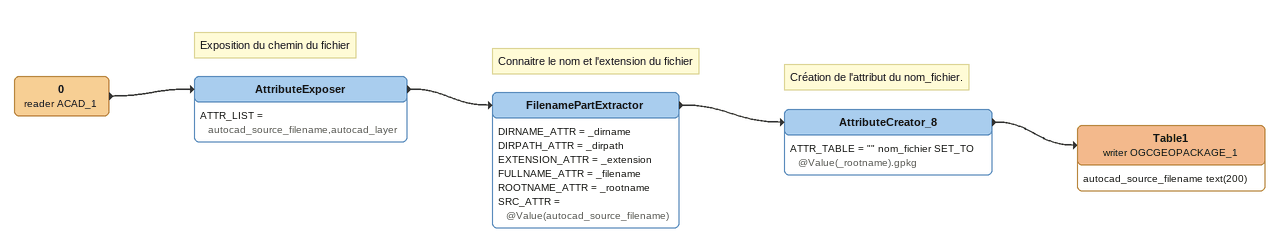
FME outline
0 (reader ACAD_1)
    -> AttributeExposer
Note: Exposition du chemin du fichier
AttributeExposer
    ATTR_LIST = autocad_source_filename,autocad_layer
    -> FilenamePartExtractor
Note: Connaitre le nom et l'extension du fichier
FilenamePartExtractor
    DIRNAME_ATTR = _dirname
    DIRPATH_ATTR = _dirpath
    EXTENSION_ATTR = _extension
    FULLNAME_ATTR = _filename
    ROOTNAME_ATTR = _rootname
    SRC_ATTR = @Value(autocad_source_filename)
    -> AttributeCreator_8
Note: Création de l'attribut du nom_fichier.
AttributeCreator_8
    ATTR_TABLE = "" nom_fichier SET_TO @Value(_rootname).gpkg
    -> Table1 (writer OGCGEOPACKAGE_1)
Table1 (writer OGCGEOPACKAGE_1)
    attributes: autocad_source_filename text(200)
